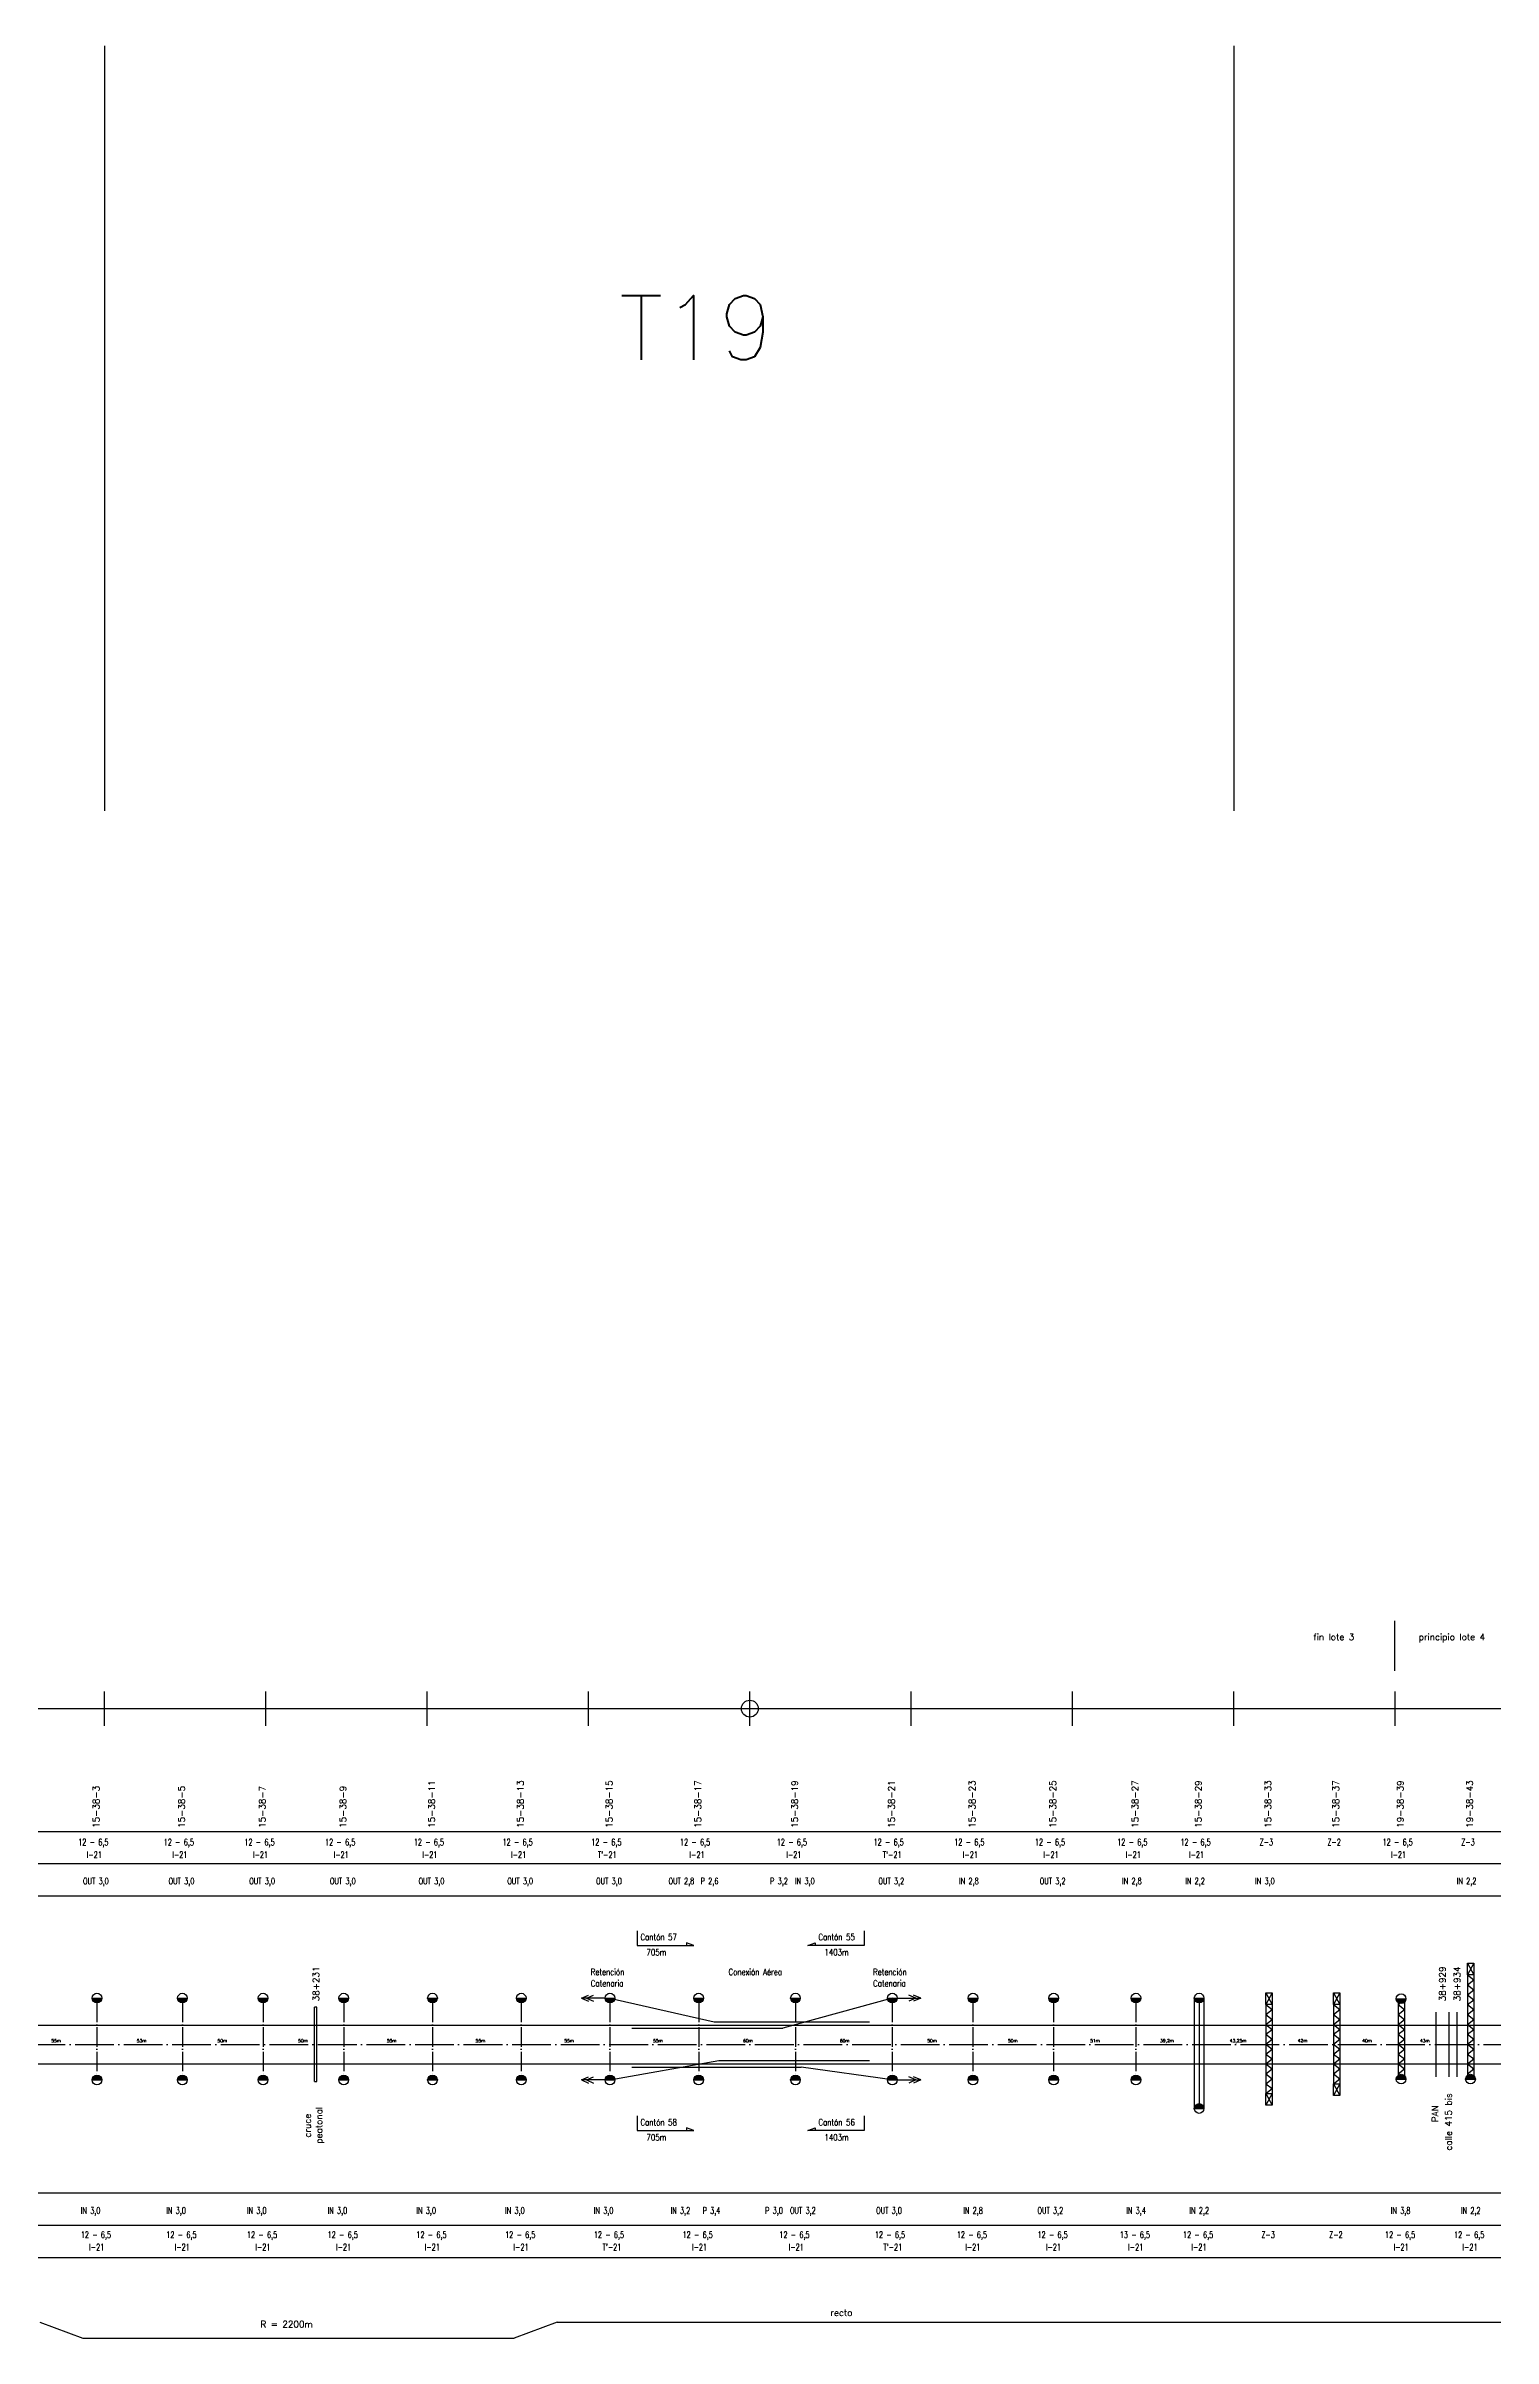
# Model space of a CAD drawing. Header units: millimetres. Extents: x 63 to 27368, y 135 to 1565.
# Drawn here: x 12632 to 13529, y 145 to 1565 of the extents above; entities that cross this region are included whole.
import ezdxf

# ---------------------------------------------------------------- set-up
doc = ezdxf.new("R2010")
doc.units = ezdxf.units.MM
doc.linetypes.add('ACAD_ISO04W100', pattern=[30, 24, -3, 0, -3])
for name, color, linetype in [('catenaria via ascendente', 7, 'Continuous'), ('Eje de entrevías', 1, 'Continuous'), ('longitud vano', 7, 'Continuous'), ('Nº de poste', 6, 'Continuous'), ('progresivas', 4, 'Continuous'), ('TEXTOS', 3, 'Continuous')]:
    doc.layers.add(name, color=color, linetype=linetype)
doc.styles.get("Standard").update_dxf_attribs({"font": 'romans.shx'})
doc.styles.add('STYLE1', font='romans.shx')
doc.linetypes.add('GAS_LINE', pattern='A,12.7,-5.08,["GAS",Standard,S=2.54,R=0,X=-2.54,Y=-1.27],-6.35', length=24.13)

msp = doc.modelspace()

# ---------------------------------------------------------------- hatches: boundary and pattern name
for points in [[(12666.5, 355.7), (12660.5, 355.7, 1)], [(12719.5, 355.7), (12713.5, 355.7, 1)], [(12769.5, 355.7), (12763.5, 355.7, 1)], [(12819.5, 355.7), (12813.5, 355.7, 1)], [(12874.5, 355.7), (12868.5, 355.7, 1)], [(12929.5, 355.7), (12923.5, 355.7, 1)], [(12984.5, 355.7), (12978.5, 355.7, 1)], [(13039.5, 355.7), (13033.5, 355.7, 1)], [(13099.5, 355.7), (13093.5, 355.7, 1)], [(13159.5, 355.7), (13153.5, 355.7, 1)], [(13209.5, 355.7), (13203.5, 355.7, 1)], [(13259.5, 355.7), (13253.5, 355.7, 1)], [(13310.5, 355.7), (13304.5, 355.7, 1)], [(13349.7, 355.7), (13343.7, 355.7, 1)], [(13474.9, 355.3), (13468.9, 355.3, 1)], [(12666.5, 305), (12660.5, 305, -1)], [(12719.5, 305), (12713.5, 305, -1)], [(12769.5, 305), (12763.5, 305, -1)], [(12819.5, 305), (12813.5, 305, -1)], [(12874.5, 305), (12868.5, 305, -1)], [(12929.5, 305), (12923.5, 305, -1)], [(12984.5, 305), (12978.5, 305, -1)], [(13039.5, 305), (13033.5, 305, -1)], [(13099.5, 305), (13093.5, 305, -1)], [(13159.5, 305), (13153.5, 305, -1)], [(13209.5, 305), (13203.5, 305, -1)], [(13259.5, 305), (13253.5, 305, -1)], [(13310.5, 305), (13304.5, 305, -1)], [(13474.9, 305.5), (13468.9, 305.5, -1)], [(13517.9, 305.5), (13511.9, 305.5, -1)], [(13349.7, 287.3), (13343.7, 287.3, -1)]]:
    msp.add_hatch(color=256).paths.add_polyline_path(points)

# ---------------------------------------------------------------- linework, layer by layer
for p, q in [((12668.2, 1565.1), (12668.2, 1091.2)), ((13368.2, 1565.1), (13368.2, 1091.2)), ((13468, 558.5), (13468, 589.4)), ((12668.2, 524.4), (12668.2, 545.6)), ((12768.2, 524.4), (12768.2, 545.6)), ((12868.2, 524.4), (12868.2, 545.6)), ((12968.2, 524.4), (12968.2, 545.6)), ((13068.2, 524.4), (13068.2, 545.6)), ((13168.2, 524.4), (13168.2, 545.6)), ((13268.2, 524.4), (13268.2, 545.6)), ((13368.2, 524.4), (13368.2, 545.6)), ((13468.2, 524.4), (13468.2, 545.6)), ((68.2, 535), (27368.2, 535)), ((68.2, 459), (27368.2, 459)), ((68.2, 439), (27368.2, 439)), ((68.2, 419), (27368.2, 419)), ((12998.4, 397.4), (12998.4, 388.3)), ((12998.4, 388.3), (13033.4, 388.3)), ((13033.4, 388.3), (13028.9, 390)), ((13028.9, 390), (13028.9, 388.3)), ((13104.1, 388.3), (13108.6, 390)), ((13139.1, 388.3), (13104.1, 388.3)), ((13108.6, 390), (13108.6, 388.3)), ((13139.1, 397.4), (13139.1, 388.3)), ((13513, 377.4), (13516.9, 370.1)), ((13516.9, 377.4), (13513, 370.1)), ((13513, 370.1), (13513, 307.8)), ((13513, 370.1), (13516.9, 367)), ((13516.9, 370.1), (13516.9, 307.8)), ((12660.5, 355.7), (12666.5, 355.7)), ((12713.5, 355.7), (12719.5, 355.7)), ((12763.5, 355.7), (12769.5, 355.7)), ((12813.5, 355.7), (12819.5, 355.7)), ((12868.5, 355.7), (12874.5, 355.7)), ((12923.5, 355.7), (12929.5, 355.7)), ((12963.9, 355.7), (12968.2, 357.6)), ((12978.5, 355.7), (12963.9, 355.7)), ((12963.9, 355.7), (12968.2, 353.7)), ((12966.9, 355.7), (12971.2, 357.6)), ((12966.9, 355.7), (12971.2, 353.7)), ((12978.5, 355.7), (12984.5, 355.7)), ((13033.5, 355.7), (13039.5, 355.7)), ((13093.5, 355.7), (13099.5, 355.7)), ((13153.5, 355.7), (13159.5, 355.7)), ((13159.5, 355.7), (13174.1, 355.7)), ((13171.1, 355.7), (13166.7, 357.6)), ((13171.1, 355.7), (13166.7, 353.7)), ((13174.1, 355.7), (13169.7, 357.6)), ((13174.1, 355.7), (13169.7, 353.7)), ((13203.5, 355.7), (13209.5, 355.7)), ((13253.5, 355.7), (13259.5, 355.7)), ((13304.5, 355.7), (13310.5, 355.7)), ((13343.7, 355.7), (13349.7, 355.7)), ((13343.7, 355.7), (13343.7, 287.3)), ((13349.7, 355.7), (13349.7, 287.3)), ((13388, 359), (13391.9, 351.7)), ((13391.9, 359), (13388, 351.7)), ((13430, 359), (13433.9, 351.7)), ((13433.9, 359), (13430, 351.7)), ((13468.9, 355.3), (13474.9, 355.3)), ((13513, 363.9), (13516.9, 367)), ((13513, 363.9), (13516.9, 360.9)), ((13513, 357.8), (13516.9, 360.9)), ((13513, 357.8), (13516.9, 354.7)), ((12798.3, 304.1), (12798.3, 350)), ((12799.8, 350), (12798.3, 350)), ((12799.8, 304.1), (12799.8, 350)), ((13388, 351.7), (13388, 296.7)), ((13388, 351.7), (13391.9, 348.6)), ((13388, 345.5), (13391.9, 348.6)), ((13388, 345.5), (13391.9, 342.5)), ((13388, 339.4), (13391.9, 342.5)), ((13391.9, 351.7), (13391.9, 296.7)), ((13430, 351.7), (13430, 302.6)), ((13430, 351.7), (13433.9, 348.6)), ((13430, 345.5), (13433.9, 348.6)), ((13430, 345.5), (13433.9, 342.5)), ((13430, 339.4), (13433.9, 342.5)), ((13433.9, 351.7), (13433.9, 302.6)), ((13470, 353.1), (13470, 307.8)), ((13470, 351.7), (13471, 352.5)), ((13470, 351.7), (13473.9, 348.6)), ((13470, 345.5), (13473.9, 348.6)), ((13470, 345.5), (13473.9, 342.5)), ((13470, 339.4), (13473.9, 342.5)), ((13473.9, 353.1), (13473.9, 307.8)), ((13493.5, 347), (13493.5, 307)), ((13501.5, 347), (13501.5, 307)), ((13513, 351.7), (13516.9, 354.7)), ((13513, 351.7), (13516.9, 348.6)), ((13513, 345.5), (13516.9, 348.6)), ((13513, 345.5), (13516.9, 342.5)), ((13513, 339.4), (13516.9, 342.5)), ((13388, 339.4), (13391.9, 336.3)), ((13388, 333.3), (13391.9, 336.3)), ((13388, 333.3), (13391.9, 330.2)), ((13388, 327.2), (13391.9, 330.2)), ((13388, 327.2), (13391.9, 324.1)), ((13430, 339.4), (13433.9, 336.3)), ((13430, 333.3), (13433.9, 336.3)), ((13430, 333.3), (13433.9, 330.2)), ((13430, 327.2), (13433.9, 330.2)), ((13430, 327.2), (13433.9, 324.1)), ((13470, 339.4), (13473.9, 336.3)), ((13470, 333.3), (13473.9, 336.3)), ((13470, 333.3), (13473.9, 330.2)), ((13470, 327.2), (13473.9, 330.2)), ((13470, 327.2), (13473.9, 324.1)), ((13493.5, 327), (13501.5, 327)), ((13513, 339.4), (13516.9, 336.3)), ((13513, 333.3), (13516.9, 336.3)), ((13513, 333.3), (13516.9, 330.2)), ((13513, 327.2), (13516.9, 330.2)), ((13513, 327.2), (13516.9, 324.1)), ((13388, 321), (13391.9, 324.1)), ((13388, 321), (13391.9, 318)), ((13388, 314.9), (13391.9, 318)), ((13388, 314.9), (13391.9, 311.8)), ((13430, 321), (13433.9, 324.1)), ((13430, 321), (13433.9, 318)), ((13430, 314.9), (13433.9, 318)), ((13430, 314.9), (13433.9, 311.8)), ((13470, 321), (13473.9, 324.1)), ((13470, 321), (13473.9, 318)), ((13470, 314.9), (13473.9, 318)), ((13470, 314.9), (13473.9, 311.8)), ((13513, 321), (13516.9, 324.1)), ((13513, 321), (13516.9, 318)), ((13513, 314.9), (13516.9, 318)), ((13513, 314.9), (13516.9, 311.8)), ((12660.5, 305), (12666.5, 305)), ((12713.5, 305), (12719.5, 305)), ((12763.5, 305), (12769.5, 305)), ((12798.3, 304.1), (12799.8, 304.1)), ((12813.5, 305), (12819.5, 305)), ((12868.5, 305), (12874.5, 305)), ((12923.5, 305), (12929.5, 305)), ((12963.9, 305), (12968.2, 306.9)), ((12978.5, 305), (12963.9, 305)), ((12963.9, 305), (12968.2, 303.1)), ((12966.9, 305), (12971.2, 306.9)), ((12966.9, 305), (12971.2, 303.1)), ((12978.5, 305), (12984.5, 305)), ((13033.5, 305), (13039.5, 305)), ((13093.5, 305), (13099.5, 305)), ((13153.5, 305), (13159.5, 305)), ((13159.5, 305), (13174.1, 305)), ((13171.1, 305), (13166.7, 306.9)), ((13171.1, 305), (13166.7, 303.1)), ((13174.1, 305), (13169.7, 306.9)), ((13174.1, 305), (13169.7, 303.1)), ((13203.5, 305), (13209.5, 305)), ((13253.5, 305), (13259.5, 305)), ((13304.5, 305), (13310.5, 305)), ((13388, 308.8), (13391.9, 311.8)), ((13388, 308.8), (13391.9, 305.7)), ((13388, 302.6), (13391.9, 305.7)), ((13388, 302.6), (13391.9, 299.6)), ((13388, 296.5), (13391.9, 299.6)), ((13430, 308.8), (13433.9, 311.8)), ((13430, 308.8), (13433.9, 305.7)), ((13430, 302.6), (13433.9, 305.7)), ((13430, 302.6), (13433.9, 295.3)), ((13433.9, 302.6), (13430, 295.3)), ((13468.9, 305.5), (13474.9, 305.5)), ((13470, 308.8), (13473.9, 311.8)), ((13470, 308.8), (13470.6, 308.2)), ((13511.9, 305.5), (13517.9, 305.5)), ((13513, 308.8), (13516.9, 311.8)), ((13513, 308.8), (13513.6, 308.2)), ((13343.7, 287.3), (13349.7, 287.3)), ((13388, 296.7), (13391.9, 289.4)), ((13391.9, 296.7), (13388, 289.4)), ((12998.4, 282.7), (12998.4, 273.6)), ((12998.4, 273.6), (13033.4, 273.6)), ((13033.4, 273.6), (13028.9, 275.3)), ((13028.9, 275.3), (13028.9, 273.6)), ((13104.1, 273.6), (13108.6, 275.3)), ((13139.1, 273.6), (13104.1, 273.6)), ((13108.6, 275.3), (13108.6, 273.6)), ((13139.1, 282.7), (13139.1, 273.6)), ((68.2, 235), (27368.2, 235)), ((68.2, 215), (27368.2, 215)), ((68.2, 195), (27368.2, 195)), ((12628.2, 155), (12654.7, 145)), ((12654.7, 145), (12922.2, 145)), ((12948.8, 155), (12922.2, 145)), ((12948.8, 155), (20944.3, 155))]:
    msp.add_line(p, q)
at = {"ltscale": 0.5}
msp.add_line((13346.7, 355.7), (13346.7, 287.3), dxfattribs=at)
at = {"linetype": 'ACAD_ISO04W100', "ltscale": 0.5}
for p, q in [((12663.5, 352.7), (12663.5, 308)), ((12716.5, 352.7), (12716.5, 308)), ((12766.5, 352.7), (12766.5, 308)), ((12816.5, 352.7), (12816.5, 308)), ((12871.5, 352.7), (12871.5, 308)), ((12926.5, 352.7), (12926.5, 308)), ((12981.5, 352.7), (12981.5, 308)), ((13036.5, 352.7), (13036.5, 308)), ((13096.5, 352.7), (13096.5, 308)), ((13156.5, 352.7), (13156.5, 308)), ((13206.5, 352.7), (13206.5, 308)), ((13256.5, 352.7), (13256.5, 308)), ((13307.5, 352.7), (13307.5, 308))]:
    msp.add_line(p, q, dxfattribs=at)
at = {"color": 1, "linetype": 'GAS_LINE', "ltscale": 0.5}
msp.add_line((13506.5, 347), (13506.5, 307), dxfattribs=at)
for points in [[(13513, 377.4), (13516.9, 377.4), (13516.9, 370.1), (13513, 370.1)], [(13388, 359), (13391.9, 359), (13391.9, 351.7), (13388, 351.7)], [(13430, 359), (13433.9, 359), (13433.9, 351.7), (13430, 351.7)], [(13430, 302.6), (13433.9, 302.6), (13433.9, 295.3), (13430, 295.3)], [(13388, 296.7), (13391.9, 296.7), (13391.9, 289.4), (13388, 289.4)]]:
    msp.add_lwpolyline(points, close=True)
for centre, radius in [((13068.2, 535), 5.24), ((12663.5, 355.7), 3), ((12716.5, 355.7), 3), ((12766.5, 355.7), 3), ((12816.5, 355.7), 3), ((12871.5, 355.7), 3), ((12926.5, 355.7), 3), ((12981.5, 355.7), 3), ((13036.5, 355.7), 3), ((13096.5, 355.7), 3), ((13156.5, 355.7), 3), ((13206.5, 355.7), 3), ((13256.5, 355.7), 3), ((13307.5, 355.7), 3), ((13346.7, 355.7), 3), ((13471.9, 355.3), 3), ((12663.5, 305), 3), ((12716.5, 305), 3), ((12766.5, 305), 3), ((12816.5, 305), 3), ((12871.5, 305), 3), ((12926.5, 305), 3), ((12981.5, 305), 3), ((13036.5, 305), 3), ((13096.5, 305), 3), ((13156.5, 305), 3), ((13206.5, 305), 3), ((13256.5, 305), 3), ((13307.5, 305), 3), ((13471.9, 305.5), 3), ((13514.9, 305.5), 3), ((13346.7, 287.3), 3)]:
    msp.add_circle(centre, radius)
at = {"layer": 'catenaria via ascendente', "color": 6}
for p, q in [((12981.5, 355.7), (13046.1, 341)), ((13156.5, 355.7), (13088.6, 337)), ((13046.1, 341), (13142.4, 341)), ((12995.1, 337), (13088.6, 337)), ((12981.5, 305), (13049, 317)), ((12995.1, 313), (13100, 313)), ((13049, 317), (13142.4, 317)), ((13156.5, 305), (13100, 313))]:
    msp.add_line(p, q, dxfattribs=at)
at = {"layer": 'catenaria via ascendente'}
for p, q in [((68.2, 339), (26678.8, 339)), ((68.2, 315), (26678.8, 315))]:
    msp.add_line(p, q, dxfattribs=at)
at = {"layer": 'Eje de entrevías', "linetype": 'ACAD_ISO04W100'}
msp.add_line((68.2, 327), (27368.2, 327), dxfattribs=at)

# ---------------------------------------------------------------- texts
at = {"color": 3, "linetype": 'Continuous', "style": 'STYLE1'}
msp.add_text('T19', height=40, dxfattribs=at).set_placement((12987.1, 1370.5))
at = {"linetype": 'Continuous', "style": 'STYLE1', "width": 0.8}
for s, p in [('Cantón 57', (13000.4, 391.5)), ('705m', (13004.1, 382.1)), ('Cantón 55', (13110.7, 391.5)), ('1403m', (13114.4, 382.1)), ('Retención', (12969.6, 369.9)), ('Conexión Aérea', (13055, 369.9)), ('Retención', (13144.6, 369.9)), ('Catenaria', (12969.6, 362.8)), ('Catenaria', (13144.6, 362.8)), ('Cantón 58', (13000.4, 276.8)), ('705m', (13004.1, 267.4)), ('Cantón 56', (13110.7, 276.8)), ('1403m', (13114.4, 267.4))]:
    msp.add_text(s, height=4, dxfattribs=at).set_placement(p)
at = {"layer": 'longitud vano', "linetype": 'Continuous', "style": 'STYLE1'}
for s, p in [('55m', (12635.2, 328.3)), ('53m', (12688.2, 328.3)), ('50m', (12738.2, 328.3)), ('50m', (12788.2, 328.3)), ('55m', (12843.2, 328.3)), ('55m', (12898.2, 328.3)), ('55m', (12953.2, 328.3)), ('55m', (13008.2, 328.3)), ('60m', (13064, 328.3)), ('60m', (13124, 328.3)), ('50m', (13178.2, 328.3)), ('50m', (13228.2, 328.3)), ('51m', (13279.2, 328.3)), ('39,2m', (13322.5, 328.3)), ('43,25m', (13365.7, 328.3)), ('42m', (13407.8, 328.3)), ('40m', (13447.8, 328.3)), ('43m', (13483.6, 328.3))]:
    msp.add_text(s, height=2, dxfattribs=at).set_placement(p)
at = {"layer": 'Nº de poste', "linetype": 'Continuous', "style": 'STYLE1'}
for s, p in [('15-38-3', (12665, 461.1)), ('15-38-5', (12718, 461.1)), ('15-38-7', (12768, 461.1)), ('15-38-9', (12818, 461.1)), ('15-38-11', (12873, 461.1)), ('15-38-13', (12928, 461.1)), ('15-38-15', (12983, 461.1)), ('15-38-17', (13038, 461.1)), ('15-38-19', (13098, 461.1)), ('15-38-21', (13158, 461.1)), ('15-38-23', (13208, 461.1)), ('15-38-25', (13258, 461.1)), ('15-38-27', (13309, 461.1)), ('15-38-29', (13348.2, 461.1)), ('15-38-33', (13391.4, 461.1)), ('15-38-37', (13433.4, 461.1)), ('19-38-39', (13473.4, 461.1)), ('19-38-43', (13516.4, 461.1))]:
    msp.add_text(s, height=4, rotation=90, dxfattribs=at).set_placement(p)
at = {"layer": 'progresivas', "linetype": 'Continuous', "style": 'STYLE1'}
for s, p in [('38+231', (12801.3, 353.7)), ('38+929', (13499.5, 353.7)), ('38+934', (13508.6, 353.7))]:
    msp.add_text(s, height=4, rotation=90, dxfattribs=at).set_placement(p)
at = {"layer": 'TEXTOS', "linetype": 'Continuous', "style": 'STYLE1'}
for s, p in [('fin lote 3', (13417.5, 577.4)), ('principio lote 4', (13482.8, 577.4)), ('recto', (13118.1, 158.8)), ('R = 2200m', (12764.9, 151.7))]:
    msp.add_text(s, height=4, dxfattribs=at).set_placement(p)
at = {"layer": 'TEXTOS', "linetype": 'Continuous', "style": 'STYLE1', "width": 0.7}
for s, p in [('12 - 6,5', (12651.9, 450.3)), ('I-21', (12657.2, 442.5)), ('12 - 6,5', (12704.9, 450.3)), ('I-21', (12710.2, 442.5)), ('12 - 6,5', (12754.9, 450.3)), ('I-21', (12760.2, 442.5)), ('12 - 6,5', (12804.9, 450.3)), ('I-21', (12810.2, 442.5)), ('12 - 6,5', (12859.9, 450.3)), ('I-21', (12865.2, 442.5)), ('12 - 6,5', (12914.9, 450.3)), ('I-21', (12920.2, 442.5)), ('12 - 6,5', (12969.9, 450.3)), ("T'-21", (12974, 442.5)), ('12 - 6,5', (13024.9, 450.3)), ('I-21', (13030.8, 442.5)), ('12 - 6,5', (13084.9, 450.3)), ('I-21', (13090.8, 442.5)), ('12 - 6,5', (13144.9, 450.3)), ("T'-21", (13150.6, 442.5)), ('12 - 6,5', (13194.9, 450.3)), ('I-21', (13200.2, 442.5)), ('12 - 6,5', (13244.9, 450.3)), ('I-21', (13250.2, 442.5)), ('12 - 6,5', (13295.9, 450.3)), ('I-21', (13301.2, 442.5)), ('12 - 6,5', (13335.1, 450.3)), ('I-21', (13340.4, 442.5)), ('Z-3', (13384.2, 450.3)), ('Z-2', (13426.2, 450.3)), ('12 - 6,5', (13460.4, 450.3)), ('I-21', (13465.6, 442.5)), ('Z-3', (13509.2, 450.3)), ('OUT 3,0', (12654.9, 426.2)), ('OUT 3,0', (12707.9, 426.2)), ('OUT 3,0', (12757.9, 426.2)), ('OUT 3,0', (12807.9, 426.2)), ('OUT 3,0', (12862.9, 426.2)), ('OUT 3,0', (12917.9, 426.2)), ('OUT 3,0', (12972.9, 426.2)), ('OUT 2,8', (13017.8, 426.2)), ('P 2,6', (13037.7, 426.2)), ('P 3,2', (13080.8, 426.2)), ('IN 3,0', (13096.2, 426.2)), ('OUT 3,2', (13147.9, 426.2)), ('IN 2,8', (13197.9, 426.2)), ('OUT 3,2', (13247.9, 426.2)), ('IN 2,8', (13298.9, 426.2)), ('IN 2,2', (13338.1, 426.2)), ('IN 3,0', (13381.4, 426.2)), ('IN 2,2', (13506.4, 426.2)), ('IN 3,0', (12653.5, 222.1)), ('IN 3,0', (12706.5, 222.1)), ('IN 3,0', (12756.5, 222.1)), ('IN 3,0', (12806.5, 222.1)), ('IN 3,0', (12861.5, 222.1)), ('IN 3,0', (12916.5, 222.1)), ('IN 3,0', (12971.5, 222.1)), ('IN 3,2', (13019.1, 222.1)), ('P 3,4', (13038.9, 222.1)), ('P 3,0', (13077.7, 222.1)), ('OUT 3,2', (13093.1, 222.1)), ('OUT 3,0', (13146.5, 222.1)), ('IN 2,8', (13200.5, 222.1)), ('OUT 3,2', (13246.5, 222.1)), ('IN 3,4', (13301.5, 222.1)), ('IN 2,2', (13340.7, 222.1)), ('IN 3,8', (13465.5, 222.1)), ('IN 2,2', (13509, 222.1)), ('12 - 6,5', (12653.5, 207.1)), ('I-21', (12658.7, 199.4)), ('12 - 6,5', (12706.5, 207.1)), ('I-21', (12711.7, 199.4)), ('12 - 6,5', (12756.5, 207.1)), ('I-21', (12761.7, 199.4)), ('12 - 6,5', (12806.5, 207.1)), ('I-21', (12811.7, 199.4)), ('12 - 6,5', (12861.5, 207.1)), ('I-21', (12866.7, 199.4)), ('12 - 6,5', (12916.5, 207.1)), ('I-21', (12921.7, 199.4)), ('12 - 6,5', (12971.5, 207.1)), ("T'-21", (12976.9, 199.4)), ('12 - 6,5', (13026.5, 207.1)), ('I-21', (13032.3, 199.4)), ('12 - 6,5', (13086.5, 207.1)), ('I-21', (13092.3, 199.4)), ('12 - 6,5', (13145.7, 207.1)), ("T'-21", (13151, 199.4)), ('12 - 6,5', (13196.5, 207.1)), ('I-21', (13201.7, 199.4)), ('12 - 6,5', (13246.5, 207.1)), ('I-21', (13251.7, 199.4)), ('13 - 6,5', (13297.5, 207.1)), ('I-21', (13302.7, 199.4)), ('12 - 6,5', (13336.7, 207.1)), ('I-21', (13341.9, 199.4)), ('Z-3', (13385.3, 207.1)), ('Z-2', (13427.3, 207.1)), ('12 - 6,5', (13461.9, 207.1)), ('I-21', (13467.2, 199.4)), ('12 - 6,5', (13504.7, 207.1)), ('I-21', (13509.9, 199.4))]:
    msp.add_text(s, height=4, dxfattribs=at).set_placement(p)
at = {"layer": 'TEXTOS', "linetype": 'Continuous', "style": 'STYLE1'}
for s, p in [('peatonal', (12803.1, 265.5)), ('PAN', (13494.9, 278.8)), ('calle 415 bis', (13503.3, 261.2)), ('cruce', (12796, 269.3))]:
    msp.add_text(s, height=4, rotation=90, dxfattribs=at).set_placement(p)

doc.saveas('drawing.dxf')
